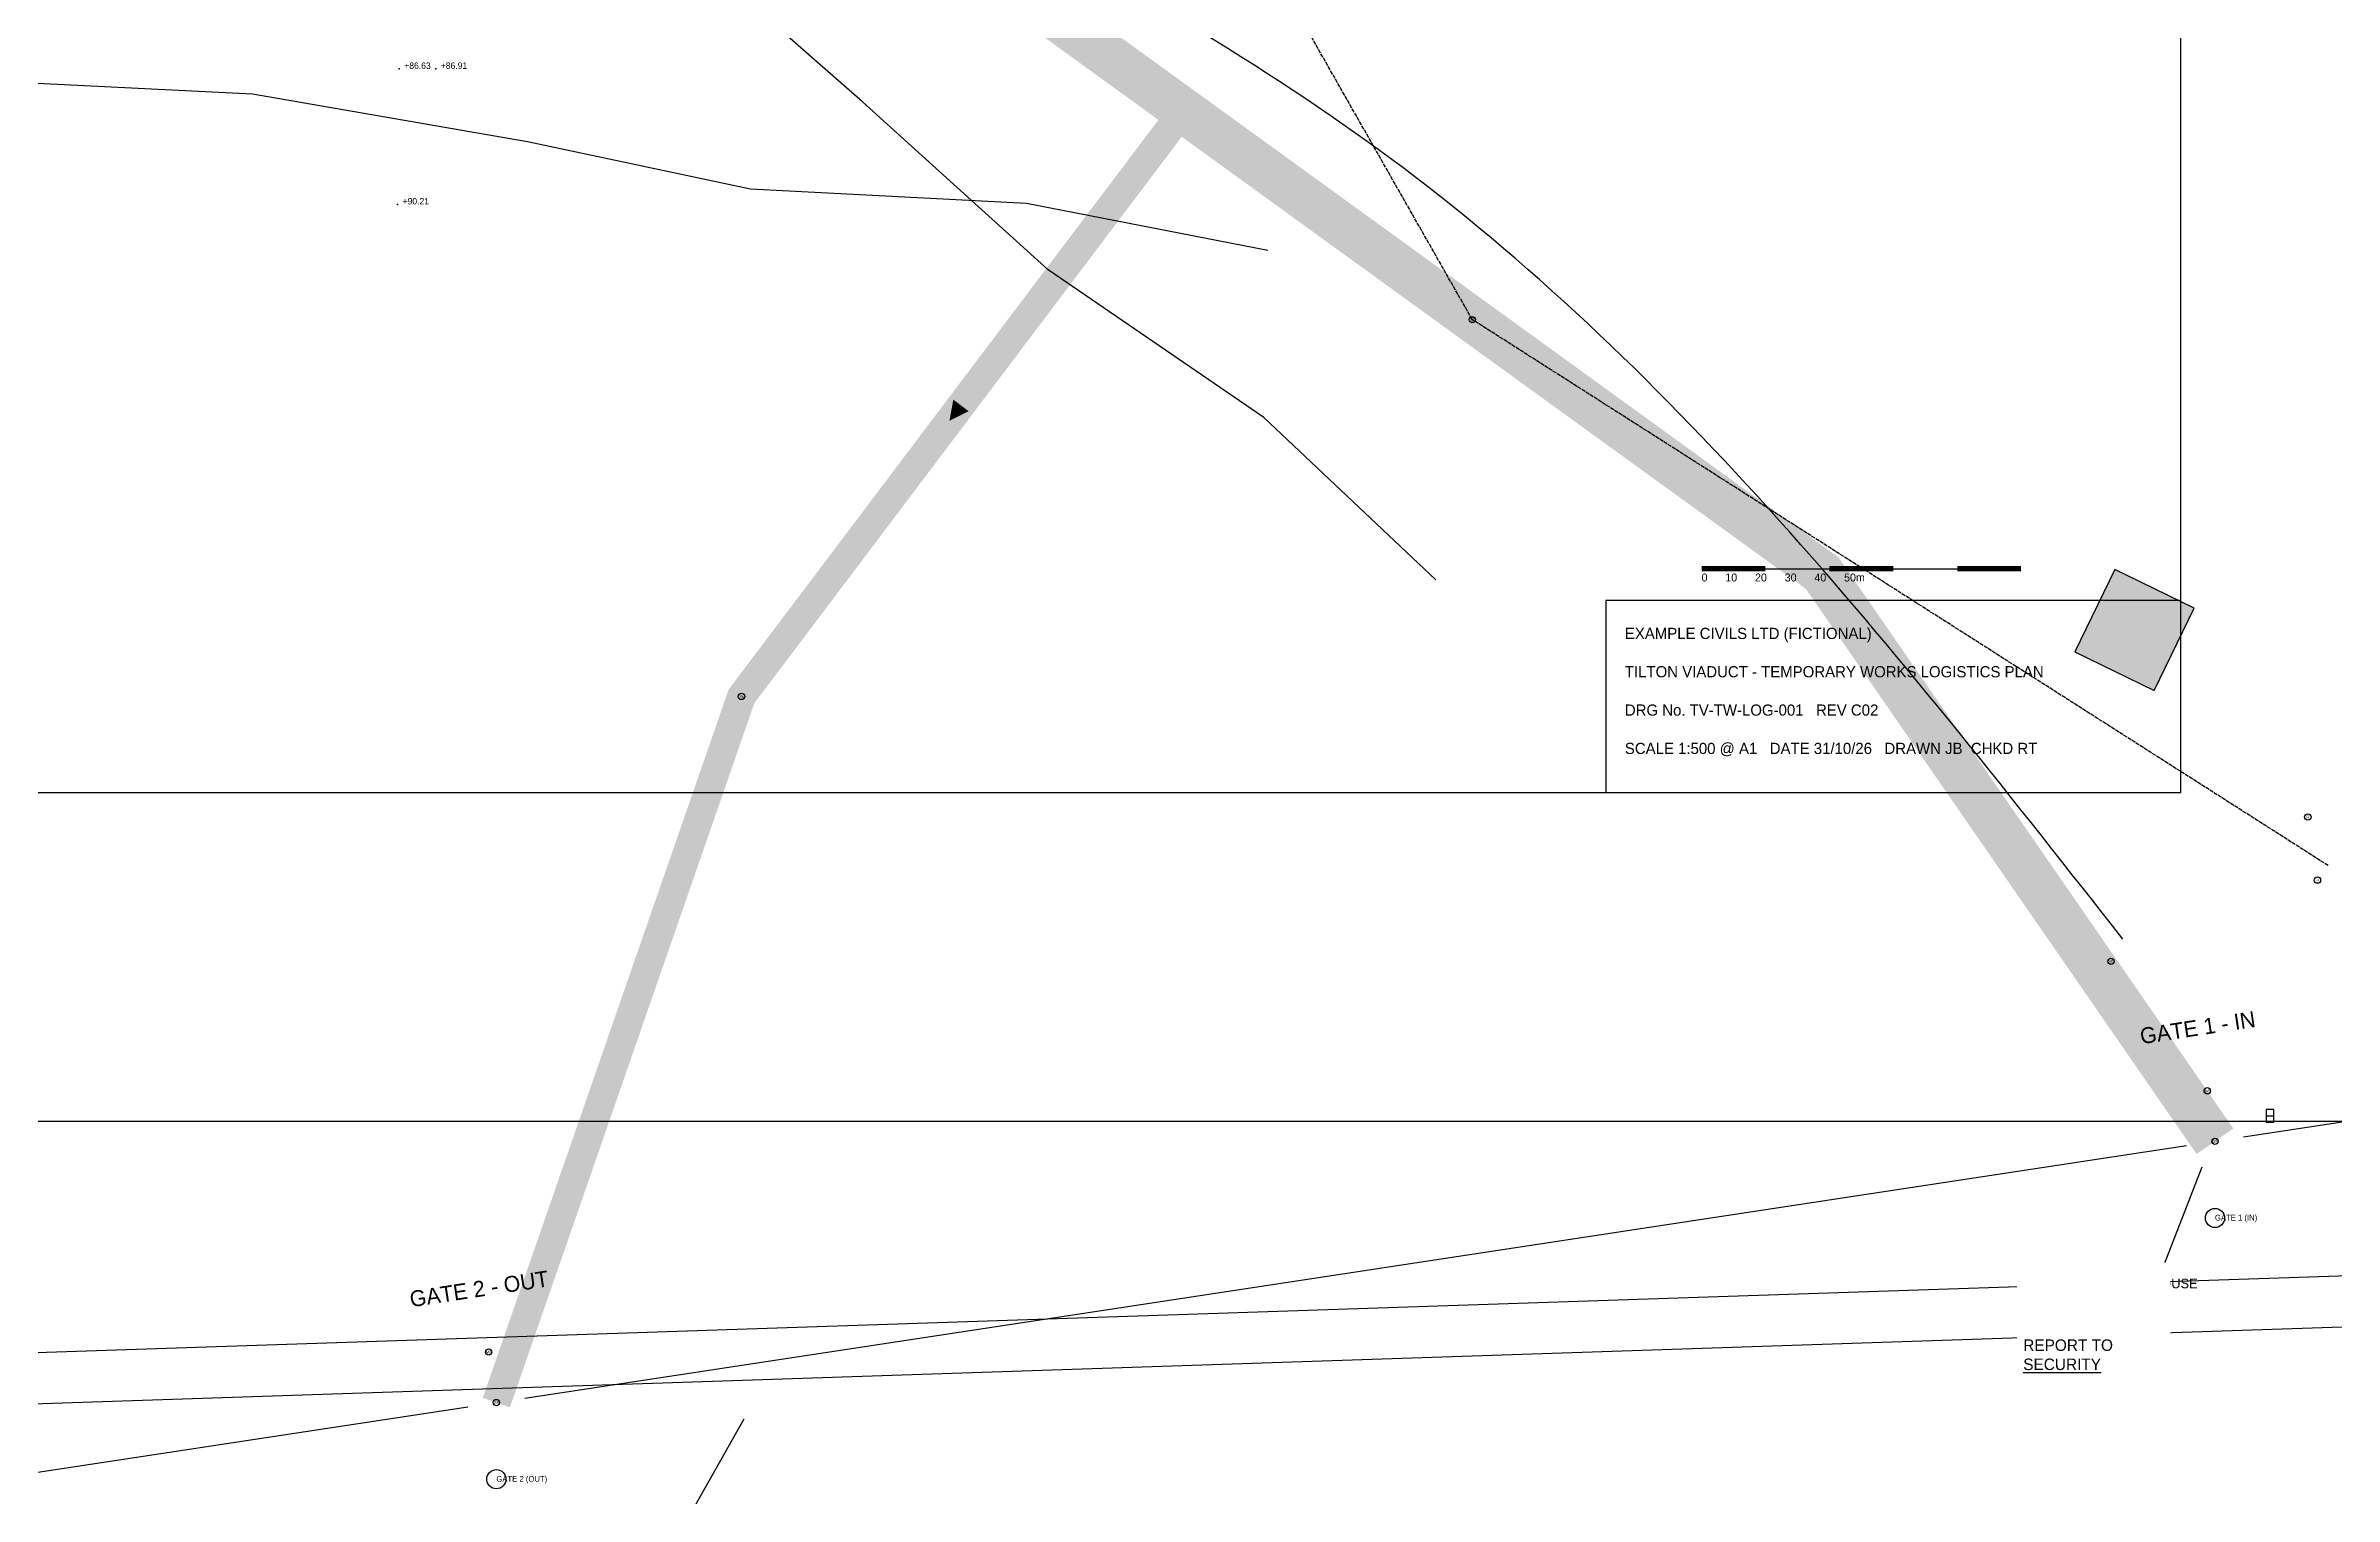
# Model space of a CAD drawing. Header units: millimetres. Extents: x 0 to 476461836, y 0 to 306518700.
# Drawn here: x 475540061 to 475898160, y 305564504 to 305791516 of the extents above; entities that cross this region are included whole.
import ezdxf
from ezdxf.enums import TextEntityAlignment as Align

# ---------------------------------------------------------------- set-up
doc = ezdxf.new("R2010")
doc.units = ezdxf.units.MM
doc.header["$LTSCALE"] = 500
doc.linetypes.add('DASHED', pattern=[1.524, 1.27, -0.254])
for name, color, linetype in [('EX_DRAINAGE', 4, 'Continuous'), ('IMAGES', 7, 'Continuous'), ('OSBASE$0$Building', 8, 'Continuous'), ('OSBASE$0$Field Boundary', 9, 'Continuous'), ('OSBASE$0$Road Edge', 8, 'Continuous'), ('SV_LEVELS', 3, 'Continuous'), ('TW_HAUL ROAD', 30, 'CONTINUOUS'), ('TW_HAUL ROAD ONE WAY', 30, 'CONTINUOUS'), ('TW_HOARDING 2.4m', 5, 'CONTINUOUS'), ('TW_PED ROUTE', 3, 'DASHED'), ('TW_SECURITY', 6, 'Continuous'), ('TW_SYMBOLS', 7, 'CONTINUOUS'), ('Z_SHEET', 8, 'Continuous'), ('Z_TEXT', 7, 'CONTINUOUS'), ('Z_TITLE', 7, 'Continuous')]:
    doc.layers.add(name, color=color, linetype=linetype)
doc.styles.add('OpenSansCondensed-Light', font='OpenSansCondensed-Light.ttf')
doc.dimstyles.new('EZDXF', dxfattribs={"dimtxt": 0.25, "dimasz": 0.175, "dimexe": 0.375, "dimexo": 0.125, "dimgap": 0.1, "dimtad": 1, "dimlfac": 100, "dimzin": 12, "dimdsep": 46, "dimtxsty": 'OpenSansCondensed-Light', "dimblk": 'ARCHTICK', "dimcen": 2.5, "dimazin": 3, "dimtfac": 0.5, "dimtmove": 2, "dimatfit": 3})
picture_1 = doc.add_image_def('image1.jpg', size_in_pixel=(6000, 4000))

# ---------------------------------------------------------------- blocks, each defined once
blk = doc.blocks.new('GATE')
blk.add_circle((0, 0), 500)
blk.add_text('GA', height=400).set_placement((0, 0), align=Align.MIDDLE_CENTER)
blk = doc.blocks.new('MARSHAL')
blk.add_circle((0, 0), 500)
blk.add_text('MA', height=400).set_placement((0, 0), align=Align.MIDDLE_CENTER)
blk = doc.blocks.new('SPEED_5')
blk.add_circle((0, 0), 500)
blk.add_text('SP', height=400).set_placement((0, 0), align=Align.MIDDLE_CENTER)
blk = doc.blocks.new('WHEEL_WASH')
blk.add_circle((0, 0), 500)
blk.add_text('WH', height=400).set_placement((0, 0), align=Align.MIDDLE_CENTER)
blk = doc.blocks.new('FIRST_AID')
blk.add_circle((0, 0), 500)
blk.add_text('FI', height=400).set_placement((0, 0), align=Align.MIDDLE_CENTER)
blk = doc.blocks.new('FIRE_POINT')
blk.add_circle((0, 0), 500)
blk.add_text('FI', height=400).set_placement((0, 0), align=Align.MIDDLE_CENTER)
blk = doc.blocks.new('PED_CROSSING')
blk.add_circle((0, 0), 500)
blk.add_text('PE', height=400).set_placement((0, 0), align=Align.MIDDLE_CENTER)
blk = doc.blocks.new('GATE_TAG')
at = {"color": 0}
blk.add_circle((0, 0), 1500, dxfattribs=at)
blk.add_attdef('GATE_NO', (0, -400), '', height=900, dxfattribs=at)
blk = doc.blocks.new('*U1')
blk.add_line((0, 1000), (1200, 1000))
blk.add_lwpolyline([(0, 0), (1200, 0), (1200, 2000), (0, 2000)], close=True)
blk = doc.blocks.new('_ARCHTICK')
at = {"color": 0, "linetype": 'BYBLOCK', "const_width": 0.15}
blk.add_lwpolyline([(-0.5, -0.5), (0.5, 0.5)], dxfattribs=at)

msp = doc.modelspace()

# ---------------------------------------------------------------- hatches: boundary and pattern name
at = {"layer": 'OSBASE$0$Building'}
msp.add_hatch(color=8, dxfattribs=at).paths.add_polyline_path([(475869981, 305690607), (475876260, 305703503), (475863839, 305709551), (475857560, 305696654)])

# ---------------------------------------------------------------- linework, layer by layer
at = {"layer": 'EX_DRAINAGE'}
msp.add_spline([(475865097, 305651684), (475754500, 305770853), (475621336, 305847791), (475571998, 305876960)], degree=3, dxfattribs=at)
at = {"layer": 'OSBASE$0$Building'}
msp.add_lwpolyline([(475869981, 305690607), (475876260, 305703503), (475863839, 305709551), (475857560, 305696654)], close=True, dxfattribs=at)
at = {"layer": 'OSBASE$0$Field Boundary'}
for points in [[(475757584, 305707940), (475730674, 305733326), (475696922, 305756429), (475667858, 305782751), (475636061, 305810652), (475608878, 305837210)], [(475731292, 305759457), (475693550, 305766805), (475650360, 305769060), (475615462, 305776474), (475572423, 305783941), (475531325, 305785987)], [(475572601, 305391480), (475589668, 305429399), (475601501, 305468046), (475619098, 305505560), (475629528, 305541508), (475649346, 305576596)]]:
    msp.add_lwpolyline(points, dxfattribs=at)
at = {"layer": 'OSBASE$0$Road Edge'}
for points in [[(475063910, 305571170), (476263910, 305611170)], [(475063910, 305563170), (476263910, 305603170)]]:
    msp.add_lwpolyline(points, dxfattribs=at)
at = {"layer": 'SV_LEVELS'}
for p in [(475595366, 305787899, 86634), (475601077, 305787901, 86906), (475595102, 305766684, 90206)]:
    msp.add_point(p, dxfattribs=at)
at = {"layer": 'TW_HAUL ROAD', "const_width": 7000}
msp.add_lwpolyline([(475879496, 305620055), (475818019, 305708996), (475696394, 305797117), (475575305, 305855210), (475453535, 305953237), (475372350, 306021965)], dxfattribs=at)
at = {"layer": 'TW_HAUL ROAD ONE WAY', "const_width": 4500}
msp.add_lwpolyline([(475818019, 305708996), (475717626, 305780758), (475648925, 305689686), (475610571, 305579169)], dxfattribs=at)
at = {"layer": 'TW_HAUL ROAD ONE WAY', "color": 30}
msp.add_solid([(475681469, 305732827), (475684473, 305734319), (475682078, 305736125)], dxfattribs=at)
at = {"layer": 'TW_HOARDING 2.4m', "true_color": 0x005493}
for points in [[(475883945, 305620731), (475968474, 305633583), (475950437, 305752220)], [(475883945, 305620731), (475968474, 305633583), (475950437, 305752220)], [(475503556, 305684278), (475521593, 305565641), (475606122, 305578493)], [(475503556, 305684278), (475521593, 305565641), (475606122, 305578493)], [(475615020, 305579845), (475875047, 305619379)]]:
    msp.add_lwpolyline(points, dxfattribs=at)
at = {"layer": 'TW_PED ROUTE'}
msp.add_lwpolyline([(475897211, 305663208), (475763288, 305748650), (475709708, 305842806), (475679659, 305967663)], dxfattribs=at)
at = {"layer": 'Z_SHEET'}
msp.add_lwpolyline([(475453660, 305674670), (475874160, 305674670), (475874160, 305971670), (475453660, 305971670)], close=True, dxfattribs=at)
at = {"layer": 'Z_SHEET', "const_width": 800}
for points in [[(475799160, 305709670), (475809160, 305709670)], [(475819160, 305709670), (475829160, 305709670)], [(475839160, 305709670), (475849160, 305709670)]]:
    msp.add_lwpolyline(points, dxfattribs=at)
at = {"layer": 'Z_SHEET'}
for points in [[(475809160, 305709670), (475819160, 305709670)], [(475829160, 305709670), (475839160, 305709670)]]:
    msp.add_lwpolyline(points, dxfattribs=at)
at = {"layer": 'Z_TITLE'}
msp.add_lwpolyline([(475784160, 305674670), (475874160, 305674670), (475874160, 305704670), (475784160, 305704670)], close=True, dxfattribs=at)

# ---------------------------------------------------------------- block references
at = {"layer": 'TW_SECURITY'}
msp.add_blockref('*U1', (475887496, 305623055), dxfattribs=at)
for p, values in [((475879496, 305608055), {'GATE_NO': 'GATE 1 (IN)'}), ((475610571, 305567169), {'GATE_NO': 'GATE 2 (OUT)'})]:
    msp.add_blockref('GATE_TAG', p, dxfattribs=at).add_auto_attribs(values)
at = {"layer": 'TW_SYMBOLS'}
for name, p, rotation in [('PED_CROSSING', (475763288, 305748650), -125.92446876200114), ('WHEEL_WASH', (475648925, 305689686), 142.97058815636012), ('SPEED_5', (475863225, 305648222), 8.644760059721362), ('MARSHAL', (475878294, 305627964), 8.644760059721362), ('GATE', (475879496, 305620055), 8.644760059721362), ('MARSHAL', (475609369, 305587078), 8.644760059721362), ('GATE', (475610571, 305579169), 8.644760059721362)]:
    msp.add_blockref(name, p, dxfattribs=dict(at, rotation=rotation))
for name, p in [('FIRST_AID', (475894031, 305670816)), ('FIRE_POINT', (475895534, 305660930))]:
    msp.add_blockref(name, p, dxfattribs=at)

# ---------------------------------------------------------------- texts
at = {"layer": 'SV_LEVELS'}
for s, p in [('+86.63', (475596166, 305787899)), ('+86.91', (475601877, 305787901)), ('+90.21', (475595902, 305766684))]:
    msp.add_text(s, height=1000, dxfattribs=at).set_placement(p)
at = {"layer": 'Z_SHEET'}
msp.add_text('0      10      20      30      40      50m', height=1250, dxfattribs=at).set_placement((475799160, 305707670))
at = {"layer": 'Z_TEXT'}
for s, p in [('GATE 1 - IN', (475876790, 305637851)), ('GATE 2 - OUT', (475607865, 305596965))]:
    msp.add_text(s, height=2500, rotation=8.64476, dxfattribs=at).set_placement(p, align=Align.MIDDLE_CENTER)
msp.add_text('SECURITY GATEHOUSE', height=1500, dxfattribs=at).set_placement((475853496, 305597055))
at = {"layer": 'Z_TEXT', "insert": (475849496, 305595055), "char_height": 1800, "width": 22000, "attachment_point": 1}
msp.add_mtext('{\\fArial|b1|i0|c0|p34;SITE ACCESS}\\PALL VEHICLES REPORT TO\\P\\LSECURITY\\l', dxfattribs=at)
at = {"layer": 'Z_TITLE'}
for s, p in [('EXAMPLE CIVILS LTD (FICTIONAL)', (475787160, 305698670)), ('TILTON VIADUCT - TEMPORARY WORKS LOGISTICS PLAN', (475787160, 305692670)), ('DRG No. TV-TW-LOG-001   REV C02', (475787160, 305686670)), ('SCALE 1:500 @ A1   DATE 31/10/26   DRAWN JB  CHKD RT', (475787160, 305680670))]:
    msp.add_text(s, height=1750, dxfattribs=at).set_placement(p)

# ---------------------------------------------------------------- pictures from other files: only their frames are drawn
at = {"layer": 'IMAGES'}
image = msp.add_image(picture_1, insert=(475363910, 305623170), size_in_units=(600000, 400000), dxfattribs=at)

# ---------------------------------------------------------------- leaders
at = {"layer": 'Z_TEXT'}
msp.add_leader([(475870496, 305598055), (475877496, 305616055)], dimstyle='EZDXF', dxfattribs=at)

# ---------------------------------------------------------------- next in the draw order: wipeouts: each hides what was drawn before it
msp.add_wipeout([(475848496, 305589055), (475872496, 305589055), (475872496, 305601055), (475848496, 305601055)])

# ---------------------------------------------------------------- next in the draw order: linework, layer by layer
at = {"layer": 'TW_HOARDING 2.4m', "true_color": 0x005493}
msp.add_lwpolyline([(475615020, 305579845), (475875047, 305619379)], dxfattribs=at)

doc.saveas('drawing.dxf')
